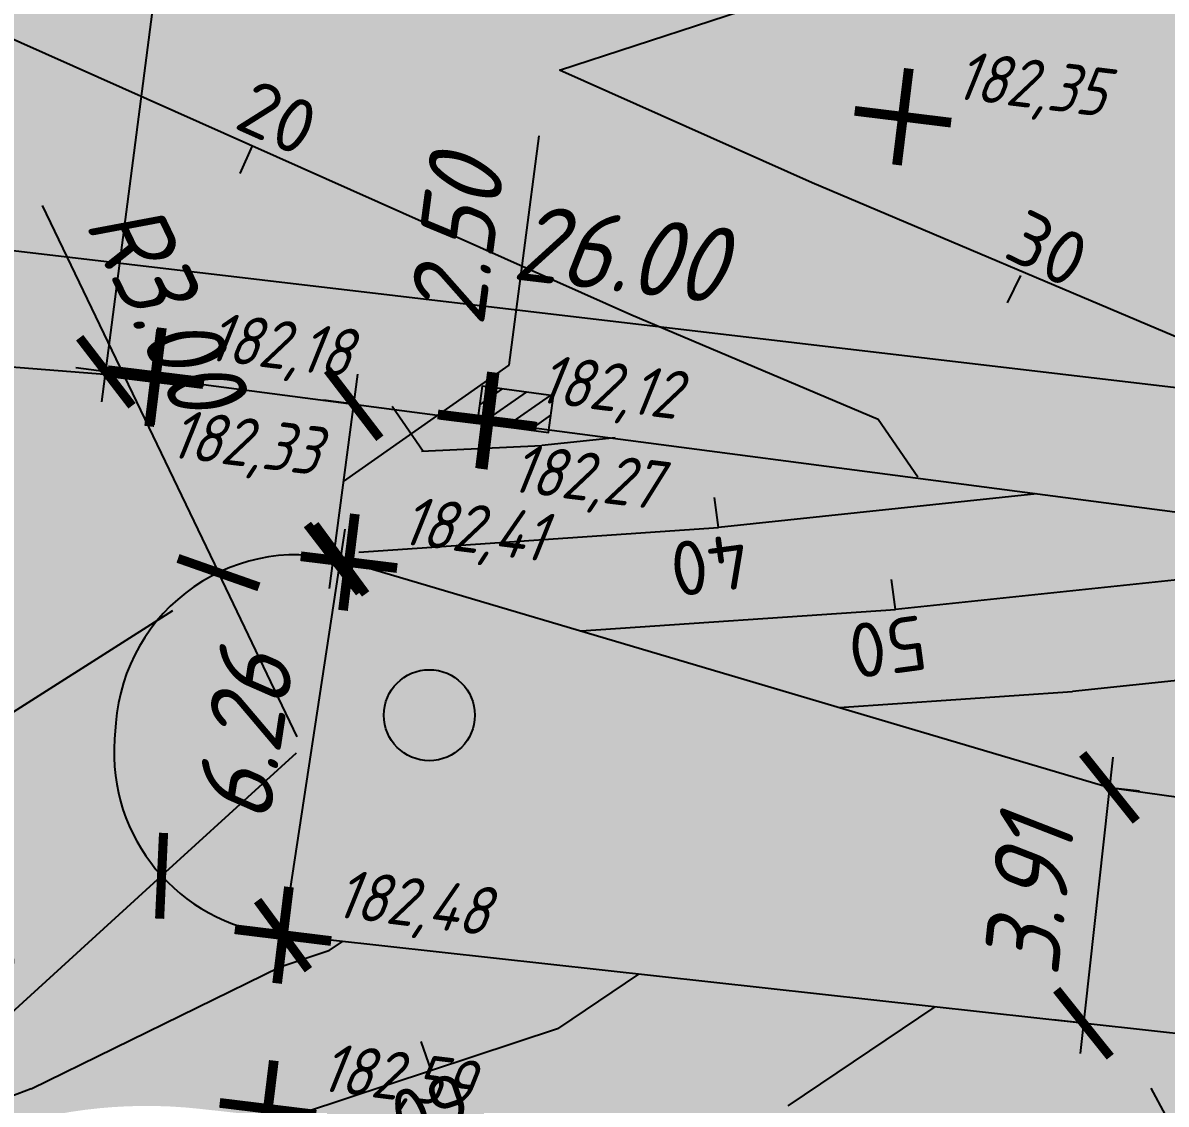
# Model space of a CAD drawing. Extents: x 8646 to 18206, y -17605 to -192.
# Drawn here: x 8934.31 to 8953.15, y -8844.7 to -8826.89 of the extents above; entities that cross this region are included whole.
import ezdxf
from ezdxf.enums import TextEntityAlignment as Align

# ---------------------------------------------------------------- set-up
doc = ezdxf.new("R2010")
doc.units = 0
doc.linetypes.add('ШТРИХОВАЯ2', pattern=[9.524999999999999, 6.35, -3.175])
doc.layers.get('0').update_dxf_attribs({"linetype": 'CONTINUOUS'})
doc.layers.get('DEFPOINTS').update_dxf_attribs({"linetype": 'CONTINUOUS'})
for name, color, linetype in [('_ГП_ВЕРТИКАЛКА', 1, 'CONTINUOUS'), ('ДВ_ГП_П_БОРТ_БР100_30_15', 140, 'CONTINUOUS'), ('ДВ_ГП_П_БОРТ_ГП1', 5, 'CONTINUOUS'), ('ДВ_ГП_П_ГАЗОН_РУЛОННЫЙ', 9, 'CONTINUOUS'), ('ДВ_ГП_П_ГРАНИЦА_РАБОТ', 230, 'ШТРИХОВАЯ2'), ('ДВ_ГП_П_ЗАМЕНА_ЛЮК_ВОДОСТО', 205, 'CONTINUOUS'), ('ДВ_ГП_П_ЗАМЕНА_РЕШЕТКИ_ДК', 30, 'CONTINUOUS'), ('ДВ_ГП_П_ОФР_РАЗМЕРЫ_ОСН', 242, 'CONTINUOUS'), ('ДВ_ПП_ДО_ТИП2_РЕМОНТ_ПОКРЫ', 31, 'CONTINUOUS'), ('ДВ_ПП_ДО_ТИП5_ЗАМЕНА_ПОКРЫ', 41, 'CONTINUOUS'), ('ДВ_ПП_ДО_ТИП5А_КАПРЕМОНТ_Т', 33, 'CONTINUOUS'), ('ДВ_ПП_ДО_ТИП6_УСТРОЙСТВО_Т', 153, 'CONTINUOUS'), ('ДВ_ПП_П_ГАЗОН_УСТРАИВАЕМЫЙ', 104, 'CONTINUOUS')]:
    doc.layers.add(name, color=color, linetype=linetype)
doc.styles.add('SMPLX_1_0', font='simplex8.shx', dxfattribs={"width": 0.8, "oblique": 15})
doc.styles.add('СПДС', font='isocpeur.ttf', dxfattribs={"width": 0.9, "oblique": 15})
doc.styles.add('ТВЕРЬУНИВЕРСАЛПРОЕКТ', font='isocpeur.ttf')
doc.dimstyles.new('ДЕЛОВОЙ_ВЕКТОР', dxfattribs={"dimtxt": 1.25, "dimasz": 1, "dimexe": 0.5, "dimexo": 0, "dimgap": 0.5, "dimtad": 1, "dimzin": 1, "dimtxsty": 'СПДС', "dimblk": 'ARCHTICK', "dimcen": 0, "dimdle": 0.5, "dimclrd": 256, "dimclre": 256, "dimclrt": 256, "dimazin": 3, "dimtfac": 1, "dimtmove": 0, "dimatfit": 3, "dimtolj": 1, "dimtzin": 9})
doc.dimstyles.new('ДЕЛОВОЙ_ВЕКТОР$4', dxfattribs={"dimtxt": 1.25, "dimasz": 1, "dimexe": 0.5, "dimexo": 0, "dimgap": 0.5, "dimtad": 1, "dimzin": 1, "dimtxsty": 'СПДС', "dimblk1": 'ARCHTICK', "dimsah": 1, "dimcen": 0, "dimdle": 0.5, "dimclrd": 256, "dimclre": 256, "dimclrt": 256, "dimazin": 3, "dimtfac": 1, "dimtmove": 0, "dimatfit": 3, "dimtolj": 1, "dimtzin": 9})

# ---------------------------------------------------------------- blocks, each defined once
blk = doc.blocks.new('_ARCHTICK')
at = {"color": 0, "linetype": 'BYBLOCK', "const_width": 0.15}
blk.add_lwpolyline([(-0.5, -0.5), (0.5, 0.5)], dxfattribs=at)
blk = doc.blocks.new('*D247')
at = {"layer": 'DEFPOINTS', "color": 0}
for p in [(8937.529384195594, -8835.943157751319), (8938.828474681144, -8838.64729604481)]:
    blk.add_point(p, dxfattribs=at)
at = {"layer": 'ДВ_ГП_П_ОФР_РАЗМЕРЫ_ОСН'}
for p in [(8934.623779311081, -8829.894959014324), (8938.828474681144, -8838.64729604481)]:
    blk.add_line(p, (8937.529384195594, -8835.943157751319), dxfattribs=at)
at = {"layer": 'ДВ_ГП_П_ОФР_РАЗМЕРЫ_ОСН', "rotation": 295.6600161025647}
blk.add_blockref('_ARCHTICK', (8937.529384195594, -8835.943157751319), dxfattribs=at)
at = {"layer": 'ДВ_ГП_П_ОФР_РАЗМЕРЫ_ОСН', "insert": (8936.657603451547, -8831.53052001957), "char_height": 1.25, "attachment_point": 5, "rotation": 295.66001610256467, "style": 'СПДС'}
blk.add_mtext('\\A1;R3.00', dxfattribs=at)
blk = doc.blocks.new('*D248')
at = {"layer": 'DEFPOINTS', "color": 0}
for p in [(8938.808068935794, -8838.916495133526), (8936.591557900987, -8840.938147633975)]:
    blk.add_point(p, dxfattribs=at)
at = {"layer": 'ДВ_ГП_П_ОФР_РАЗМЕРЫ_ОСН'}
for p in [(8938.808068935794, -8838.916495133526), (8931.634008476274, -8845.459867595295)]:
    blk.add_line(p, (8936.591557900987, -8840.938147633975), dxfattribs=at)
at = {"layer": 'ДВ_ГП_П_ОФР_РАЗМЕРЫ_ОСН', "rotation": 42.36755918463317}
blk.add_blockref('_ARCHTICK', (8936.591557900987, -8840.938147633975), dxfattribs=at)
at = {"layer": 'ДВ_ГП_П_ОФР_РАЗМЕРЫ_ОСН', "insert": (8932.61582648936, -8843.041700143398), "char_height": 1.25, "attachment_point": 5, "rotation": 42.36755918463317, "style": 'СПДС'}
blk.add_mtext('\\A1;R3.00', dxfattribs=at)
blk = doc.blocks.new('*D259')
at = {"layer": 'DEFPOINTS', "color": 0}
for p in [(8937.80876941046, -8816.185047594729), (8938.620282964588, -8816.290444239055), (8936.484, -8832.739)]:
    blk.add_point(p, dxfattribs=at)
at = {"layer": 'ДВ_ГП_П_ОФР_РАЗМЕРЫ_ОСН'}
for p, q in [((8935.608088986617, -8833.129438980897), (8937.873166869713, -8815.689211969506)), ((8938.620282964588, -8816.290444239055), (8937.312933785235, -8816.120650135475)), ((8936.484, -8832.739), (8935.176650820647, -8832.56920589642))]:
    blk.add_line(p, q, dxfattribs=at)
for p, rotation in [((8937.80876941046, -8816.185047594729), 82.60003917682012), ((8935.672486445872, -8832.633603355673), 262.6000391768201)]:
    blk.add_blockref('_ARCHTICK', p, dxfattribs=dict(at, rotation=rotation))
at = {"layer": 'ДВ_ГП_П_ОФР_РАЗМЕРЫ_ОСН', "insert": (8935.62499777141, -8824.26443119188), "char_height": 1.25, "attachment_point": 5, "rotation": 82.60003917682012, "style": 'СПДС'}
blk.add_mtext('\\A1;16.59', dxfattribs=at)
blk = doc.blocks.new('*D395')
at = {"layer": 'DEFPOINTS', "color": 0}
for p in [(8939.758923256493, -8833.16822011897), (8939.805305327105, -8833.174299076036), (8939.472034230874, -8835.717137157317)]:
    blk.add_point(p, dxfattribs=at)
at = {"layer": 'ДВ_ГП_П_ОФР_РАЗМЕРЫ_ОСН'}
for p, q in [((8942.320582962138, -8832.523456076027), (8942.815689116189, -8828.745826401462)), ((8939.360676516275, -8836.206818389948), (8939.823898900482, -8832.672459929272)), ((8939.592287708378, -8834.439639159611), (8942.320582962138, -8832.523456076027)), ((8939.805305327105, -8833.174299076036), (8939.263163066797, -8833.103244474982)), ((8939.472034230874, -8835.717137157317), (8938.929891970565, -8835.646082556263))]:
    blk.add_line(p, q, dxfattribs=at)
for p, rotation in [((8939.758923256493, -8833.16822011897), 82.53322255501105), ((8939.425652160262, -8835.711058200252), 262.533222555011)]:
    blk.add_blockref('_ARCHTICK', p, dxfattribs=dict(at, rotation=rotation))
at = {"layer": 'ДВ_ГП_П_ОФР_РАЗМЕРЫ_ОСН', "insert": (8941.452675612345, -8830.488446039773), "char_height": 1.25, "attachment_point": 5, "rotation": 82.53322255501105, "style": 'СПДС'}
blk.add_mtext('\\A1;2.50', dxfattribs=at)
blk = doc.blocks.new('РСО_ЗАМЕНА_ДР')
at = {"layer": 'ДВ_ГП_П_ЗАМЕНА_РЕШЕТКИ_ДК'}
blk.add_lwpolyline([(-0.0020948504206899, 0.6089594498844235), (0, 0), (1.186517944126535, 0.0035732717769861), (1.184423093702208, 0.6125327216650476)], close=True, dxfattribs=at)
for points in [[(-0.0010329463000289, 0.3002707994986054), (0.3340744071363133, 0.6097534215252267)], [(0.0725280750830279, 0), (0.7340725932481291, 0.6109580406684927)], [(0.4725280750830052, 0), (1.134072593248106, 0.6109580406684927)], [(0.872526261194821, 0.0012046191432091), (1.185531674804793, 0.2902753754820537)]]:
    blk.add_lwpolyline(points, dxfattribs=at)
blk = doc.blocks.new('*D776')
at = {"layer": 'DEFPOINTS', "color": 0}
for p in [(8931.084626843664, -8830.279577611029), (8930.846934829728, -8832.29588865499), (8956.692383358079, -8835.34266892739)]:
    blk.add_point(p, dxfattribs=at)
at = {"layer": 'ДВ_ГП_П_ОФР_РАЗМЕРЫ_ОСН'}
for p, q in [((8930.846934829728, -8832.29588865499), (8931.14316380769, -8829.783016009771)), ((8957.42663697327, -8833.384894847453), (8930.588065242408, -8830.221040647002)), ((8956.692383358079, -8835.34266892739), (8956.988612336041, -8832.82979628217))]:
    blk.add_line(p, q, dxfattribs=at)
for p, rotation in [((8931.084626843664, -8830.279577611029), 173.2767394541498), ((8956.930075372014, -8833.326357883428), 353.2767394541498)]:
    blk.add_blockref('_ARCHTICK', p, dxfattribs=dict(at, rotation=rotation))
at = {"layer": 'ДВ_ГП_П_ОФР_РАЗМЕРЫ_ОСН', "insert": (8944.139059276897, -8830.6857041444), "char_height": 1.25, "attachment_point": 5, "rotation": 353.2767394541498, "style": 'СПДС'}
blk.add_mtext('\\A1;26.00', dxfattribs=at)
blk = doc.blocks.new('*D848')
at = {"layer": 'DEFPOINTS', "color": 0}
for p in [(8952.216083052344, -8839.480997008393), (8951.787048977714, -8843.367484487306), (8951.787048977714, -8843.367484487306)]:
    blk.add_point(p, dxfattribs=at)
at = {"layer": 'ДВ_ГП_П_ОФР_РАЗМЕРЫ_ОСН'}
for p, q in [((8952.270945389799, -8838.984015998767), (8951.732186640262, -8843.864465496932)), ((8952.216083052344, -8839.480997008393), (8952.713064061973, -8839.535859345846)), ((8951.787048977714, -8843.367484487306), (8951.290067968088, -8843.312622149851))]:
    blk.add_line(p, q, dxfattribs=at)
for p, rotation in [((8952.216083052346, -8839.480997008393), 83.70055546693499), ((8951.787048977714, -8843.367484487306), 263.700555466935)]:
    blk.add_blockref('_ARCHTICK', p, dxfattribs=dict(at, rotation=rotation))
at = {"layer": 'ДВ_ГП_П_ОФР_РАЗМЕРЫ_ОСН', "insert": (8950.883358743371, -8841.300800488581), "char_height": 1.25, "attachment_point": 5, "rotation": 83.70055546693501, "style": 'СПДС'}
blk.add_mtext('\\A1;3.91', dxfattribs=at)
blk = doc.blocks.new('*D849')
at = {"layer": 'DEFPOINTS', "color": 0}
for p in [(8939.422263521852, -8835.706647338717), (8938.478894911073, -8841.898381191328), (8938.593165833361, -8841.915791435982)]:
    blk.add_point(p, dxfattribs=at)
at = {"layer": 'ДВ_ГП_П_ОФР_РАЗМЕРЫ_ОСН'}
for p, q in [((8939.611845032685, -8835.229761806277), (8938.517855244816, -8842.410087213077)), ((8939.422263521852, -8835.706647338717), (8940.030830221234, -8835.799368171916)), ((8938.478894911073, -8841.898381191328), (8939.087461610456, -8841.991102024527))]:
    blk.add_line(p, q, dxfattribs=at)
for p, rotation in [((8939.53653444414, -8835.724057583371), 81.33707361484926), ((8938.593165833361, -8841.915791435982), 261.3370736148493)]:
    blk.add_blockref('_ARCHTICK', p, dxfattribs=dict(at, rotation=rotation))
at = {"layer": 'ДВ_ГП_П_ОФР_РАЗМЕРЫ_ОСН', "insert": (8937.95268464029, -8838.65047568545), "char_height": 1.25, "attachment_point": 5, "rotation": 81.33707361484925, "style": 'СПДС'}
blk.add_mtext('\\A1;6.26', dxfattribs=at)
blk = doc.blocks.new('M_POINT_06')
at = {"const_width": 0.2}
for points in [[(0, 1), (0, -1)], [(-1, 0), (1, 0)]]:
    blk.add_lwpolyline(points, dxfattribs=at)
at = {"color": 0, "linetype": 'BYBLOCK'}
blk.add_point((0, 0), dxfattribs=at)
at = {"color": 0, "linetype": 'BYBLOCK', "style": 'SMPLX_1_0', "oblique": 15, "width": 0.8}
for tag, p in [('NORTH', (1, 3.5)), ('EAST', (1, 2)), ('ELEVATION', (1, 0.5)), ('DESCRIPTION', (1, -1))]:
    blk.add_attdef(tag, p, '', height=1, dxfattribs=at)
for tag, p in [('Z', (-1, 2)), ('NUMBER', (-1, 0.5)), ('CODE1', (-1, -1)), ('CODE2', (-1, -2.5)), ('CODE3', (-1, -4))]:
    blk.add_attdef(tag, text='', height=1, dxfattribs=at).set_placement(p, align=Align.RIGHT)
blk = doc.blocks.new('*U972')
at = {"color": 0, "linetype": 'CONTINUOUS'}
blk.add_lwpolyline([(0, 0), (0.4790174819401581, -0.1433256850522977)], dxfattribs=at)
at = {"color": 0, "linetype": 'CONTINUOUS', "style": 'ТВЕРЬУНИВЕРСАЛПРОЕКТ', "flags": 4}
blk.add_attdef('ГОРИЗОНТАЛЬ', (-0.259491280889476, -0.3612289889685622), '', height=0.8999999999999994, rotation=73.34241577096174, dxfattribs=at)
blk = doc.blocks.new('*U975')
at = {"color": 0, "linetype": 'CONTINUOUS'}
blk.add_lwpolyline([(0, 0), (0.4732718363818998, -0.1612878448231743)], dxfattribs=at)
at = {"color": 0, "linetype": 'CONTINUOUS', "style": 'ТВЕРЬУНИВЕРСАЛПРОЕКТ', "flags": 4}
blk.add_attdef('ГОРИЗОНТАЛЬ', (-0.2729289194574446, -0.3511864351775313), '', height=0.8999999999999994, rotation=71.18123659640501, dxfattribs=at)
blk = doc.blocks.new('M_POINT_04')
at = {"color": 0, "const_width": 0.2}
for points in [[(0, 1), (0, -1)], [(-1, 0), (1, 0)]]:
    blk.add_lwpolyline(points, dxfattribs=at)
at = {"color": 0, "linetype": 'BYBLOCK'}
blk.add_point((0, 0), dxfattribs=at)
at = {"color": 0, "linetype": 'BYBLOCK', "style": 'SMPLX_1_0', "oblique": 15, "width": 0.8}
for tag, p in [('NORTH', (0.9999999999999999, 3.5)), ('EAST', (1, 2)), ('ELEVATION', (1, 0.4999999999999999)), ('DESCRIPTION', (1, -1))]:
    blk.add_attdef(tag, p, '', height=1, dxfattribs=at)
for tag, p in [('Z', (-0.9999999999999998, 2)), ('NUMBER', (-0.9999999999999999, 0.5000000000000001)), ('CODE1', (-1, -0.9999999999999999)), ('CODE2', (-1, -2.5)), ('CODE3', (-0.9999999999999998, -4))]:
    blk.add_attdef(tag, text='', height=1, dxfattribs=at).set_placement(p, align=Align.RIGHT)
blk = doc.blocks.new('*U1087')
at = {"color": 0, "linetype": 'CONTINUOUS'}
blk.add_lwpolyline([(0, 0), (-0.4077567358123555, -0.2893690453377026)], dxfattribs=at)
at = {"color": 0, "linetype": 'CONTINUOUS', "style": 'ТВЕРЬУНИВЕРСАЛПРОЕКТ', "flags": 4}
blk.add_attdef('ГОРИЗОНТАЛЬ', (-0.1250382208056725, 0.4268343363257726), '', height=0.8999999999999997, rotation=305.3618355220879, dxfattribs=at)
blk = doc.blocks.new('*U1088')
at = {"color": 0, "linetype": 'CONTINUOUS'}
blk.add_lwpolyline([(0, 0), (-0.4487841828552189, -0.2204376492774634)], dxfattribs=at)
at = {"color": 0, "linetype": 'CONTINUOUS', "style": 'ТВЕРЬУНИВЕРСАЛПРОЕКТ', "flags": 4}
blk.add_attdef('ГОРИЗОНТАЛЬ', (-0.0551708554919909, 0.4413369280189373), '', height=0.8999999999999997, rotation=296.1597419691548, dxfattribs=at)
blk = doc.blocks.new('*U1090')
at = {"color": 0, "linetype": 'CONTINUOUS'}
blk.add_lwpolyline([(0, 0), (-0.4828264222923381, -0.1299178430254337)], dxfattribs=at)
at = {"color": 0, "linetype": 'CONTINUOUS', "style": 'ТВЕРЬУНИВЕРСАЛПРОЕКТ', "flags": 4}
blk.add_attdef('ГОРИЗОНТАЛЬ', (0.0308238788035536, 0.4437025983971862), '', height=0.8999999999999997, rotation=285.0603125631071, dxfattribs=at)
blk = doc.blocks.new('РСО_ЛЮК_ВОДОСТОК')
at = {"layer": 'ДВ_ГП_П_ЗАМЕНА_ЛЮК_ВОДОСТО'}
h = blk.add_hatch(color=256, dxfattribs=at)
h.dxf.hatch_style = 1
edge = h.paths.add_edge_path()
edge.add_arc((0, 0), 0.75, 0, 360)
blk.add_circle((0, 0), 0.75, dxfattribs=at)

msp = doc.modelspace()

# ---------------------------------------------------------------- hatches: boundary and pattern name
at = {"layer": 'ДВ_ГП_П_ГАЗОН_РУЛОННЫЙ'}
h = msp.add_hatch(color=256, dxfattribs=at)
h.dxf.hatch_style = 1
edge = h.paths.add_edge_path()
edge.add_arc((-116300.3808593974, 919442.4536245302), 936604.3449646322, 277.68368648986274, 277.6842830747062, ccw=False)
edge.add_line((8927.387862699677, -8752.410047701514), (8924.665748643634, -8757.034159042374))
edge.add_arc((8927.251050617871, -8758.556070243112), 3.000000000154401, 149.5156009076617, 162.3199063845557)
edge.add_line((8924.392749454062, -8757.644964070434), (8925.954885322488, -8765.073787978028))
edge.add_line((8925.954885322488, -8765.073787978028), (8927.19582026329, -8770.516707172967))
edge.add_line((8927.19582026329, -8770.516707172967), (8927.526226148568, -8770.47472422155))
edge.add_line((8927.526226148568, -8770.47472422155), (8928.516085729116, -8770.348947930843))
edge.add_line((8928.516085729116, -8770.348947930843), (8941.885651642086, -8767.571764256465))
edge.add_line((8941.885651642086, -8767.571764256465), (8941.732982341226, -8767.051640312438))
edge.add_line((8941.732982341226, -8767.051640312438), (8937.05256406503, -8751.106079549878))
h = msp.add_hatch(color=256, dxfattribs=at)
h.dxf.hatch_style = 1
h.paths.add_polyline_path([(8952.216083052346, -8839.480997008393), (8944.68421803426, -8837.251784994003), (8937.26905567702, -8836.084443655463, 0.2416756557233521), (8935.837056559738, -8838.420541501499), (8935.816650814388, -8838.689740590216, 0.3364534284408403), (8937.784367154294, -8841.73643035664), (8950.126040009767, -8842.671950010681), (8964.51499249916, -8844.204856250582, 0.1131966041821201), (8964.66213168874, -8843.782705850736), (8964.833610833077, -8842.229329122008, 0.4056635319611572), (8963.978425128495, -8841.129280694744)])
at = {"layer": 'ДВ_ПП_ДО_ТИП2_РЕМОНТ_ПОКРЫ'}
h = msp.add_hatch(color=256, dxfattribs=at)
h.dxf.hatch_style = 1
edge = h.paths.add_edge_path()
edge.add_line((9019.841, -8831.084), (8989.827, -8822.941))
edge.add_line((8989.827, -8822.941), (8932.055639050759, -8815.437850420758))
edge.add_line((8932.055639050759, -8815.437850420758), (8930.846934829728, -8832.295888654991))
edge.add_line((8930.846934829728, -8832.295888654991), (8936.484, -8832.739))
edge.add_line((8936.484, -8832.739), (8988.509577727644, -8839.55761005977))
edge.add_arc((8987.72986999979, -8845.50673233613), 5.999999999997331, 10.257543405450974, 82.53322255501661, ccw=False)
edge.add_line((8993.633973569134, -8844.43829373592), (8993.828199294228, -8845.3960286721))
edge.add_line((8993.828199294228, -8845.3960286721), (8994.288622748525, -8848.05583109927))
edge.add_line((8994.288622748525, -8848.05583109927), (8994.504303417234, -8849.30178840395))
edge.add_line((8994.504303417234, -8849.30178840395), (8994.825922784736, -8851.15973887612))
edge.add_line((8994.825922784736, -8851.15973887612), (9002.72063811307, -8896.766414201178))
edge.add_line((9002.72063811307, -8896.766414201178), (9005.080713205842, -8910.400240630914))
edge.add_line((9005.080713205842, -8910.400240630914), (9009.376613427508, -8909.47159928079))
edge.add_line((9009.376613427508, -8909.47159928079), (9005.929, -8892.651))
edge.add_line((9005.929, -8892.651), (9005.68245001025, -8888.528160026228))
edge.add_line((9005.68245001025, -8888.528160026228), (9005.898119985435, -8887.402860024711))
edge.add_line((9005.898119985435, -8887.402860024711), (9009.61539156724, -8881.543535787772))
edge.add_line((9009.61539156724, -8881.543535787772), (9006.589066072573, -8862.90176842555))
edge.add_line((9006.589066072573, -8862.90176842555), (9000.275297090593, -8856.90710811177))
edge.add_line((9000.275297090593, -8856.90710811177), (8999.483720648303, -8852.009904997234))
edge.add_line((8999.483720648303, -8852.009904997234), (8999.443840936658, -8851.629663124337))
edge.add_line((8999.443840936658, -8851.629663124337), (8999.121999999998, -8848.560999999985))
edge.add_line((8999.121999999998, -8848.560999999985), (8999.105696683731, -8848.405552448943))
edge.add_arc((9005.072967100858, -8847.779706006204), 6.000000000083235, 173.3587003978654, 185.9872840022244, ccw=False)
edge.add_line((8999.113229145387, -8847.085787060563), (8999.347296299991, -8844.993515146523))
edge.add_arc((9001.671623548176, -8845.281648998864), 2.342118330383776, 106.3250347390968, 172.9334132573191, ccw=False)
edge.add_line((9001.013286739038, -8843.03395886914), (9001.420474546538, -8843.019527633369))
edge.add_arc((9005.07296710077, -8847.779706006191), 5.999999999984172, 82.78534603181367, 127.4990849836658, ccw=False)
edge.add_line((9005.826488937038, -8841.827210324373), (9138.17638886951, -8858.581282054469))
edge.add_line((9138.17638886951, -8858.581282054469), (9140.08578022303, -8843.49791852103))
edge.add_line((9140.08578022303, -8843.49791852103), (9140.091709031634, -8843.447812767223))
edge.add_arc((9137.112492570714, -8843.095294286893), 2.999999999999116, 262.6937380224657, 353.2518022572982, ccw=False)
edge.add_line((9136.73097352843, -8846.070935935408), (9019.841, -8831.084))
at = {"layer": 'ДВ_ПП_ДО_ТИП5_ЗАМЕНА_ПОКРЫ'}
h = msp.add_hatch(color=256, dxfattribs=at)
h.dxf.hatch_style = 1
edge = h.paths.add_edge_path()
edge.add_line((9016.488677068974, -8742.62169371712), (9018.87191848438, -8742.119585177556))
edge.add_line((9018.87191848438, -8742.119585177556), (9025.970231954674, -8740.62852697525))
edge.add_line((9025.970231954674, -8740.62852697525), (9038.494256545851, -8737.998499535552))
edge.add_line((9038.494256545851, -8737.998499535552), (9038.617009716145, -8738.582876864042))
edge.add_line((9038.617009716145, -8738.582876864042), (9041.443374492923, -8737.989176150753))
edge.add_line((9041.443374492923, -8737.989176150753), (9041.245549083302, -8737.008906922772))
edge.add_line((9041.245549083302, -8737.008906922772), (9039.390080124438, -8737.398663140164))
edge.add_line((9039.390080124438, -8737.398663140164), (9039.267177129383, -8736.813572557632))
edge.add_line((9039.267177129383, -8736.813572557632), (9024.786018250017, -8739.855456800924))
edge.add_line((9024.786018250017, -8739.855456800924), (9024.908921262195, -8740.440547379858))
edge.add_line((9024.908921262195, -8740.440547379858), (9019.764999999948, -8741.507999999874))
edge.add_line((9019.764999999948, -8741.507999999874), (9019.644355874754, -8740.935504578305))
edge.add_line((9019.644355874754, -8740.935504578305), (9004.994097018292, -8744.012909481975))
edge.add_line((9004.994097018292, -8744.012909481975), (9005.11699999995, -8744.597999999874))
edge.add_line((9005.11699999995, -8744.597999999874), (9000.037660206865, -8745.653058290227))
edge.add_line((9000.037660206865, -8745.653058290227), (8999.917150934183, -8745.079363167457))
edge.add_line((8999.917150934183, -8745.079363167457), (8985.32570491648, -8748.14441370879))
edge.add_line((8985.32570491648, -8748.14441370879), (8985.457899990794, -8748.77374001269))
edge.add_line((8985.457899990794, -8748.77374001269), (8980.35999999995, -8749.788999999873))
edge.add_line((8980.35999999995, -8749.788999999873), (8980.238989571515, -8749.212919114438))
edge.add_line((8980.238989571515, -8749.212919114438), (8965.700962709181, -8752.266748892976))
edge.add_line((8965.700962709181, -8752.266748892976), (8965.82599999995, -8752.861999999877))
edge.add_line((8965.82599999995, -8752.861999999877), (8960.71037679863, -8753.948707527688))
edge.add_line((8960.71037679863, -8753.948707527688), (8960.581521774906, -8753.342128726952))
edge.add_line((8960.581521774906, -8753.342128726952), (8941.082064058302, -8757.438146946497))
edge.add_line((8941.082064058302, -8757.438146946497), (8940.374671051495, -8754.076108523423))
edge.add_line((8940.374671051495, -8754.076108523423), (8941.92842406614, -8753.749730129948))
edge.add_line((8941.92842406614, -8753.749730129948), (8941.254022931418, -8750.539183878107))
edge.add_arc((-116300.3809021083, 919442.4538186744), 936604.3451627444, 277.6842830757075, 277.68454242455965, ccw=False)
edge.add_line((8937.052564065814, -8751.106079550183), (8941.732982341175, -8767.051640312311))
edge.add_line((8941.732982341175, -8767.051640312311), (8941.885651642086, -8767.571764256465))
edge.add_line((8941.885651642086, -8767.571764256465), (8943.359095209436, -8767.26569422794))
edge.add_line((8943.359095209436, -8767.26569422794), (8943.229202285907, -8766.823166363394))
edge.add_line((8943.229202285907, -8766.823166363394), (8940.792265022788, -8758.520846161158))
edge.add_line((8940.792265022788, -8758.520846161158), (8959.810670175179, -8754.525876366279))
edge.add_line((8959.810670175179, -8754.525876366279), (8966.885176431932, -8753.039819329953))
edge.add_line((8966.885176431932, -8753.039819329953), (8979.465919224114, -8750.397133185561))
edge.add_line((8979.465919224114, -8750.397133185561), (8986.509918659076, -8748.91748413748))
edge.add_line((8986.509918659076, -8748.91748413748), (8999.144080497892, -8746.263576873022))
edge.add_line((8999.144080497892, -8746.263576873022), (9006.178310745261, -8744.785979903449))
edge.add_line((9006.178310745261, -8744.785979903449), (9013.83050409704, -8743.178574961632))
edge.add_line((9013.83050409704, -8743.178574961632), (9015.664307982664, -8751.20456041233))
edge.add_line((9015.664307982664, -8751.20456041233), (9015.894013442068, -8752.209909288167))
edge.add_line((9015.894013442068, -8752.209909288167), (9018.532761445676, -8751.650297290349))
edge.add_line((9018.532761445676, -8751.650297290349), (9018.31585259381, -8750.692223319855))
edge.add_line((9018.31585259381, -8750.692223319855), (9016.488677068974, -8742.62169371712))
at = {"layer": 'ДВ_ПП_ДО_ТИП5А_КАПРЕМОНТ_Т'}
h = msp.add_hatch(color=256, dxfattribs=at)
h.dxf.hatch_style = 1
edge = h.paths.add_edge_path()
edge.add_line((8991.190225585962, -8842.922942185154), (8971.495, -8840.453))
edge.add_line((8971.495, -8840.453), (8955.388313394575, -8838.145431165502))
edge.add_line((8955.388313394575, -8838.145431165502), (8952.641, -8837.521))
edge.add_line((8952.641, -8837.521), (8936.484, -8832.739))
edge.add_line((8936.484, -8832.739), (8930.846934829728, -8832.295888654991))
edge.add_line((8930.846934829728, -8832.295888654991), (8926.859246187363, -8831.982429430303))
edge.add_line((8926.859246187363, -8831.982429430303), (8924.706245197036, -8831.813189030236))
edge.add_arc((8924.079325129289, -8839.788586902994), 8.000000000009097, 85.50540745223637, 87.84981751904226)
edge.add_line((8924.379476775955, -8831.794219574109), (8923.825501627252, -8837.880023747652))
edge.add_arc((8920.815686426897, -8837.768053775104), 3.011897211898893, 351.6729507745027, 357.86948721687776, ccw=False)
edge.add_line((8923.795830798339, -8838.204246783307), (8923.562459987488, -8840.769719996337))
edge.add_line((8923.562459987488, -8840.769719996337), (8921.501779085098, -8840.700766116845))
edge.add_arc((8920.822319401565, -8837.778723246103), 2.999999999999546, 266.9728286661611, 283.0903087140472, ccw=False)
edge.add_line((8920.663890812575, -8840.77453705577), (8919.696954134426, -8840.723402231211))
edge.add_arc((8918.704999999933, -8840.850000000011), 1.000000000001859, 7.27303428279763, 166.6726230485258)
edge.add_line((8917.731931160137, -8840.619485286776), (8916.114121840104, -8840.53393015413))
edge.add_arc((8924.090012383664, -8839.78695302965), 8.010793018630125, 185.3503943942564, 192.0338227801965)
edge.add_line((8916.255258975982, -8841.457115844512), (8917.171353010186, -8846.082023323655))
edge.add_line((8917.171353010186, -8846.082023323655), (8921.109953301639, -8845.943532422838))
edge.add_line((8921.109953301639, -8845.943532422838), (8923.624509994812, -8845.853509994813))
edge.add_line((8923.624509994812, -8845.853509994813), (8924.150808216058, -8848.313560852264))
edge.add_line((8924.150808216058, -8848.313560852264), (8926.627675652051, -8859.88259994413))
edge.add_line((8926.627675652051, -8859.88259994413), (8929.558613259795, -8859.242477183212))
edge.add_line((8929.558613259795, -8859.242477183212), (8928.522829659838, -8854.404502899864))
edge.add_arc((8936.345555329988, -8852.72970049672), 8.000000000000282, 83.70055546690651, 192.0842809149367, ccw=False)
edge.add_line((8937.22335272924, -8844.7780043427), (8940.73750782254, -8845.165936192925))
edge.add_line((8940.73750782254, -8845.165936192925), (8944.751606111719, -8845.477573468299))
edge.add_line((8944.751606111719, -8845.477573468299), (8950.889659996645, -8845.947019994812))
edge.add_line((8950.889659996645, -8845.947019994812), (8965.233139988404, -8847.591590014345))
edge.add_line((8965.233139988404, -8847.591590014345), (8964.097556667788, -8851.09896902371))
edge.add_line((8964.097556667788, -8851.09896902371), (8961.796450686266, -8858.247579498884))
edge.add_line((8961.796450686266, -8858.247579498884), (8962.440751546064, -8861.068399143362))
edge.add_line((8962.440751546064, -8861.068399143362), (8966.384632192527, -8850.295065578957))
edge.add_arc((8969.20179674668, -8851.326367607862), 3.000000000000261, 83.70055546684989, 159.8934320464965, ccw=False)
edge.add_line((8969.530970771402, -8848.344481550103), (8991.798107639186, -8850.802577842114))
edge.add_line((8991.798107639186, -8850.802577842114), (8994.825922784736, -8851.15973887612))
edge.add_line((8994.825922784736, -8851.15973887612), (8994.504303417234, -8849.30178840395))
edge.add_line((8994.504303417234, -8849.30178840395), (8994.288622748525, -8848.05583109927))
edge.add_line((8994.288622748525, -8848.05583109927), (8993.828199294228, -8845.3960286721))
edge.add_line((8993.828199294228, -8845.3960286721), (8993.651420718239, -8844.524326336525))
edge.add_arc((8991.230596866586, -8845.552913723677), 2.630281379195321, 23.0202244808167, 90.87944766740179)
edge = h.paths.add_edge_path(flags=16)
edge.add_line((8964.984, -8844.254719996341), (8964.51499249916, -8844.204856250582))
edge.add_arc((8963.668169669485, -8843.67298117583), 1.000000000000709, 263.7005554668807, 327.8677661681704, ccw=False)
edge.add_line((8963.558444994578, -8844.666943195083), (8938.478894911075, -8841.898381191284))
edge.add_arc((8938.8080689358, -8838.916495133531), 2.999999999995294, 250.0479305840537, 263.70055546680015, ccw=False)
edge.add_line((8937.784367154303, -8841.736430356641), (8935.318850001526, -8841.549539994507))
edge.add_line((8935.318850001526, -8841.549539994507), (8935.866089999085, -8835.863580004274))
edge.add_line((8935.866089999085, -8835.863580004274), (8937.26905567702, -8836.084443655463))
edge.add_arc((8938.828474681146, -8838.647296044806), 2.999999999998586, 73.5127852698298, 121.3192617100944, ccw=False)
edge.add_line((8939.679878826404, -8835.77064678196), (8944.68421803426, -8837.251784994003))
edge.add_line((8944.68421803426, -8837.251784994003), (8950, -8838.088628711814))
edge.add_line((8950, -8838.088628711814), (8954.290645457006, -8839.37216147778))
edge.add_line((8954.290645457006, -8839.37216147778), (8955.870399987794, -8839.713120014649))
edge.add_line((8955.870399987794, -8839.713120014649), (8964.984, -8840.867))
edge.add_line((8964.984, -8840.867), (8964.984, -8844.254719996341))
at = {"layer": 'ДВ_ПП_ДО_ТИП6_УСТРОЙСТВО_Т'}
h = msp.add_hatch(color=256, dxfattribs=at)
h.dxf.hatch_style = 1
h.paths.add_polyline_path([(8936.484, -8832.739), (8952.641, -8837.521), (8955.388313394575, -8838.145431165502), (8971.495, -8840.453), (8991.190225585962, -8842.922942185154, -0.3041961812407297), (8993.648159643895, -8844.51668481484, 0.3298734035225416), (8988.509145848602, -8839.557553440616)])
h = msp.add_hatch(color=256, dxfattribs=at)
h.dxf.hatch_style = 1
edge = h.paths.add_edge_path()
edge.add_line((8937.26905567702, -8836.084443655463), (8935.866089999085, -8835.863580004274))
edge.add_line((8935.866089999085, -8835.863580004274), (8935.318850001526, -8841.549539994507))
edge.add_line((8935.318850001526, -8841.549539994507), (8937.784367154298, -8841.736430356641))
edge.add_arc((8938.808068935803, -8838.916495133522), 3.000000000006978, 175.6651729990487, 250.0479305839497, ccw=False)
edge.add_line((8935.816650814388, -8838.689740590218), (8935.837056559738, -8838.420541501495))
edge.add_arc((8938.828474681153, -8838.647296044812), 3.000000000007821, 121.319261710159, 175.6651729988063, ccw=False)
h = msp.add_hatch(color=256, dxfattribs=at)
h.dxf.hatch_style = 1
edge = h.paths.add_edge_path()
edge.add_line((8944.68421803426, -8837.251784994003), (8950, -8838.088628711814))
edge.add_line((8950, -8838.088628711814), (8954.290645457006, -8839.37216147778))
edge.add_line((8954.290645457006, -8839.37216147778), (8955.870399987794, -8839.713120014649))
edge.add_line((8955.870399987794, -8839.713120014649), (8964.984, -8840.867))
edge.add_line((8964.984, -8840.867), (8964.984, -8844.254719996341))
edge.add_line((8964.984, -8844.254719996341), (8964.51499249916, -8844.204856250582))
edge.add_arc((8963.668169669423, -8843.672981175801), 1.000000000068561, 327.867766168643, 353.7005554656349)
edge.add_line((8964.662131688741, -8843.782705850737), (8964.834251359704, -8842.223526788695))
edge.add_arc((8963.839632352408, -8842.119632892976), 1.000030455156437, 354.0367393600011, 442.0222491156607)
edge.add_line((8963.978425128495, -8841.129280694744), (8952.216083052346, -8839.480997008393))
edge.add_line((8952.216083052346, -8839.480997008393), (8944.68421803426, -8837.251784994003))
at = {"layer": 'ДВ_ПП_П_ГАЗОН_УСТРАИВАЕМЫЙ'}
h = msp.add_hatch(color=256, dxfattribs=at)
h.dxf.hatch_style = 1
h.paths.add_polyline_path([(8939.679878826404, -8835.77064678196, 0.2116741635105776), (8937.26905567702, -8836.084443655463), (8944.68421803426, -8837.251784994003)])
h = msp.add_hatch(color=256, dxfattribs=at)
h.dxf.hatch_style = 1
h.paths.add_polyline_path([(8950.126040009767, -8842.671950010681), (8937.784367154298, -8841.73643035664), (8938.47889491108, -8841.898381191284), (8963.55844499458, -8844.666943195083, 0.2875351348136347), (8964.51499249916, -8844.204856250582)])

# ---------------------------------------------------------------- linework, layer by layer
at = {"layer": '_ГП_ВЕРТИКАЛКА'}
for p, q in [((8944.329051190238, -8831.694373413051), (8931.835444444445, -8826.127)), ((8943.152481481482, -8827.663666666667), (8946.901625, -8826.440125000001)), ((8947.317017063413, -8829.51945780435), (8943.152481481482, -8827.663666666667)), ((8956.480785661133, -8833.404870600007), (8947.317017063413, -8829.51945780435)), ((8948.401837233669, -8833.421223544454), (8944.329051190238, -8831.694373413051)), ((8949.057643533788, -8834.370472114726), (8948.401837233669, -8833.421223544454)), ((8944.068534593107, -8833.720074567369), (8942.857499774682, -8833.84766564443)), ((8940.877058176644, -8833.94134601649), (8942.857499774682, -8833.84766564443)), ((8951.020917311149, -8834.645503766176), (8945.773099764636, -8835.198398433447)), ((8939.84437460864, -8835.604346712373), (8945.773099764636, -8835.198398433447)), ((8957.973300029189, -8835.570932964984), (8948.68869975459, -8836.549131222464)), ((8957.97330002919, -8835.570932964984), (8948.68869975459, -8836.549131222464)), ((8943.508555140654, -8836.90382312254), (8948.68869975459, -8836.549131222464)), ((8957.020316571392, -8837.329248361284), (8951.604299744544, -8837.89986401148)), ((8947.76263993426, -8838.162907945405), (8951.604299744544, -8837.89986401148)), ((8939.569850612956, -8842.023239952434), (8939.349792757137, -8842.171557103744)), ((8938.547915059362, -8842.436086691245), (8939.349792757137, -8842.171557103744)), ((8934.442195594635, -8844.44901039986), (8938.547915059362, -8842.436086691245)), ((8944.453274510926, -8842.56048253469), (8943.132927376013, -8843.450385442547)), ((8949.336698408897, -8843.097725116948), (8946.916061994889, -8844.729213781351)), ((8938.932615625765, -8844.836016615178), (8943.132927376013, -8843.450385442547)), ((8934.442195594635, -8844.44901039986), (8931.855758402944, -8845.415188538997))]:
    msp.add_line(p, q, dxfattribs=at)
for points in [[(8940.90399566196, -8833.946060526407), (8940.392137156647, -8833.205662303753)], [(8927.891570303356, -8844.655992508458), (8929.027897110827, -8841.490091055995), (8936.7755714737, -8836.569179533526)]]:
    msp.add_lwpolyline(points, dxfattribs=at)
at = {"layer": 'ДВ_ГП_П_БОРТ_БР100_30_15'}
for points in [[(8939.679878826404, -8835.77064678196), (8952.216083052346, -8839.480997008393), (8963.978425128495, -8841.129280694744)], [(8935.837056559738, -8838.420541501495), (8935.816650814388, -8838.689740590215)], [(8963.558444994578, -8844.666943195107), (8938.478894911072, -8841.898381191326)]]:
    msp.add_lwpolyline(points, dxfattribs=at)
for centre, start, end in [((8938.828474681146, -8838.647296044808), 73.5127852698396, 175.6651729988997), ((8938.808068935796, -8838.916495133526), 175.6651729988997, 263.7005554669497)]:
    msp.add_arc(centre, 3, start, end, dxfattribs=at)
at = {"layer": 'ДВ_ГП_П_БОРТ_ГП1'}
for points in [[(8930.846934829728, -8832.295888654991), (8936.484, -8832.739)], [(8936.484, -8832.739), (8956.686598622942, -8835.386806102702)]]:
    msp.add_lwpolyline(points, dxfattribs=at)
at = {"layer": 'ДВ_ГП_П_ГРАНИЦА_РАБОТ', "ltscale": 0.3, "flags": 128}
msp.add_lwpolyline([(9268.820214064319, -8923.046645439708), (9267.965836163576, -8923.816975350448), (9267.420382793665, -8921.33893121128), (9266.54810823545, -8921.530931470415), (9265.888, -8918.532), (9259.233680593934, -8919.996884111344), (9258.508695364239, -8916.701347773676), (9256.56100208735, -8917.129820917806), (9256.221006943642, -8915.584318577177), (9255.049000012343, -8915.841999997287), (9255.59092077395, -8918.306274361403), (9253.372509994813, -8918.776970000305), (9253.899051723696, -8921.170449700003), (9239.57507788324, -8924.32158128605), (9238.89317464728, -8921.221881175825), (9236.71035723288, -8921.70207935853), (9236.447661121056, -8920.507952171067), (9235.373349986266, -8920.744289986877), (9235.795481475125, -8922.663155879583), (9233.70292709128, -8923.123497116001), (9234.22539497055, -8925.498458357495), (9220.027501663259, -8928.621853755303), (9219.506340006716, -8926.252830011903), (9219.281000000807, -8924.725000005468), (9218.192772637107, -8924.885502914518), (9218.429383373516, -8926.48974977874), (9214.158257637257, -8927.429354930266), (9214.679419293803, -8929.798378704185), (9200.298834767127, -8932.961964343132), (9199.805056987492, -8930.717418460472), (9194.49431, -8931.88573), (9194.988087783611, -8934.130275900714), (9180.793086062196, -8937.253035157322), (9179.381550005106, -8931.454569996244), (9178.219779473253, -8931.755051698356), (9178.865692129277, -8934.076984282967), (9176.655430010162, -8934.563220006976), (9176.908922082745, -8935.715508697127), (9174.936568681906, -8936.149406872768), (9175.438494733708, -8938.430992026255), (9161.05332057177, -8941.595587334275), (9159.977, -8936.703), (9158.807660878325, -8936.973894985807), (9159.298609088411, -8939.06552723777), (9157.16, -8939.536), (9157.258806931937, -8939.985142682008), (9155.223, -8940.433), (9155.73608844264, -8942.76532557146), (9141.513471877193, -8945.894159825435), (9140.998, -8943.551), (9135.688793585658, -8944.718972622068), (9136.204265449995, -8947.062132450332), (9121.790950026782, -8950.23291857979), (9121.280689992982, -8947.913449995423), (9116.077, -8949.105), (9116.5774418775, -8951.379838557084), (9111.6721396527, -8952.458956297494), (9111.435, -8951.381), (9107.935, -8952.035), (9108.196473205673, -8953.223568281031), (9102.1982616657, -8954.54311526841), (9100.703289991625, -8947.361079991406), (9099.5271109653, -8947.598993682668), (9100.112057617634, -8950.6451674491), (9098.089999972992, -8951.090000005943), (9098.479966581512, -8952.862655564837), (9096.398170049133, -8953.320630115666), (9096.92243172446, -8955.70374545835), (9082.623669240395, -8958.849331003754), (9081.318780036507, -8952.861545947886), (9080.145749076815, -8953.114527146216), (9080.76458386314, -8955.98395921502), (9078.649999999854, -8956.440000000033), (9078.817323587757, -8957.200596179084), (9076.752180532058, -8957.654907135573), (9077.273849787896, -8960.02623810541), (9068.882519710221, -8961.872247312971), (9068.622469985046, -8960.690149998474), (9067.425850181164, -8960.9503801681), (9067.683683660825, -8962.135979241071), (9062.978414947136, -8963.17109164324), (9062.19767464217, -8959.622111758781), (9060.125037324138, -8960.078071352274), (9059.331736167485, -8957.239641163365), (9058.239950067184, -8957.506819988006), (9059.223307931761, -8961.525164067507), (9057.108335703604, -8961.990436933507), (9057.627050635561, -8964.348338657715), (9043.388991048914, -8967.480570181135), (9042.141541026094, -8961.810086720705), (9041.165924985504, -8962.012860011597), (9041.475596805287, -8964.549369680237), (9039.359, -8965.015), (9039.534977355266, -8965.814933286538), (9037.477333899657, -8966.267594372517), (9038.004750205999, -8968.665049653617), (9023.714687246314, -8971.80872145757), (9022.55517884958, -8966.839422320661), (9021.453404660682, -8967.114926569), (9021.934719263487, -8969.30281887155), (9019.439750861544, -8969.85168718889), (9016.357903301261, -8954.630782183427), (9014.737564488938, -8946.627122928756), (9019.970875130928, -8945.689605806785), (9019.385500000504, -8941.979145724967), (9018.45006609933, -8942.146110056374), (9017.28206236461, -8936.35609154265), (9012.819643158795, -8937.153088633975), (9012.45170666257, -8935.334719657221), (9021.634105566656, -8933.323784876273), (9020.57244059624, -8928.02867920583), (9020.572440596086, -8928.028679205061), (9021.527866789515, -8927.83711692458), (9021.905200040625, -8929.719084871791), (9023.357000000002, -8929.428), (9022.979666748895, -8927.546032052796), (9038.785366735026, -8924.377000310988), (9039.12, -8926.046), (9040.574, -8925.717), (9040.246562142165, -8924.083887754148), (9050.261, -8922.076000000001), (9047.419391235064, -8907.19306326398), (9048.314628053988, -8907.022146692727), (9047.911960130834, -8905.10665668122), (9047.02674258648, -8905.292744161701), (9046.598560014649, -8904.991280007325), (9044.910724564088, -8905.346091147772), (9040.568, -8884.611), (9019.85972914246, -8885.226254371706), (9019.856388427384, -8885.113850162172), (9019.597, -8883.873), (9018.439162836487, -8884.11503531592), (9017.987, -8881.952), (9014.995891002765, -8882.577264099236), (9015.70744225898, -8885.981149540698), (9012.637417554246, -8886.622910245063), (9011.117, -8878.844000000001), (9009.69591984369, -8878.994094243477), (9009.247389996033, -8879.041500015259), (9009.667, -8881.463), (9005.898119985435, -8887.402860024711), (9005.68245001025, -8888.528160026228), (9005.929, -8892.651), (9009.376318427763, -8909.47165974505), (9007.306540286543, -8909.9205213938), (9001.936831958534, -8911.089234120212), (9003.562939290241, -8918.143061011011), (8996.214396633828, -8919.835093010173), (8996.554, -8921.31), (8993.436001823175, -8922.01708988815), (8991.978323914938, -8922.362581238083), (8986.66, -8923.586000000001), (8986.320863248891, -8922.113119532545), (8963.473881405951, -8927.373730536658), (8959.5666511124, -8909.581238959929), (8961.728082956053, -8909.077351179458), (8960.633430005799, -8903.455959990233), (8958.331607409895, -8903.92202993866), (8955.300376720481, -8889.814241157264), (8957.42057689631, -8889.348694212184), (8956.206904995879, -8883.818224982451), (8954.143452502889, -8884.199116517912), (8952.853705034617, -8877.84169079639), (8953.971199987793, -8877.611670003356), (8953.361670003356, -8875.139409985655), (8952.32894982757, -8875.361648304697), (8952.046201527728, -8874.02520695056), (8945.065752745939, -8875.502046971025), (8944.699154557384, -8873.848189725439), (8941.770246653054, -8874.49741887447), (8941.553836936708, -8873.521116239694), (8940.086564393583, -8873.737525956038), (8938.818630059215, -8867.535535584417), (8933.588274200658, -8858.363292726313), (8908.272340979365, -8863.886679265946), (8890.21389255419, -8867.683323740795), (8868.223766411813, -8766.298574277398), (8880.504, -8765.823, 4.4137307367e-06), (8879.83020981583, -8758.826178784906, 4.4137307367e-06), (8877.44050677482, -8748.756996133374, 4.4137307367e-06), (8908.505155082341, -8741.670191887244, 4.4137307367e-06), (8911.146512918785, -8753.203326528292, 4.4137307367e-06), (8924.866827646445, -8752.750170634128, 4.4137307367e-06), (8941.254022931083, -8750.539183878034), (8941.928424066191, -8753.749730130074), (8940.374671051546, -8754.076108523548), (8941.082064058353, -8757.438146946624), (8960.581521774957, -8753.34212872708), (8960.710376798681, -8753.948707527816), (8965.826000000001, -8752.862000000005), (8965.700962709232, -8752.266748893104), (8980.238989571566, -8749.212919114563), (8980.36, -8749.789), (8985.457899990844, -8748.773740012817), (8985.325704916531, -8748.144413708915), (8999.917150934234, -8745.079363167582), (9000.037660206915, -8745.653058290352), (9005.117, -8744.598), (9004.994097018343, -8744.0129094821), (9019.644355874805, -8740.935504578432), (9019.765, -8741.508), (9024.908921262246, -8740.440547379985), (9024.786018250068, -8739.855456801051), (9039.267177129434, -8736.81357255776), (9039.39008012449, -8737.39866314029), (9041.245549083353, -8737.0089069229), (9046.841503282081, -8764.738113765916), (9054.558850652154, -8763.7816726713), (9096.27114945851, -8764.533641190781), (9111.205071783415, -8761.260301241438), (9143.347005624008, -8755.734360763829), (9143.713454664754, -8757.412497238076), (9142.176699389553, -8757.745561343027), (9143.023956860781, -8761.654801022909), (9144.566287848247, -8761.318007359221), (9145.264084685325, -8764.53763673937), (9141.237169988099, -8765.515149998475), (9142.661450148014, -8772.156043031098), (9146.75714374218, -8771.350930784021), (9148.824674821453, -8780.81909448228), (9147.37426488607, -8781.116802840943), (9148.229, -8785.281), (9149.731655026855, -8784.97256791417), (9149.856, -8785.542), (9156.51802542192, -8784.075122348706), (9156.264295631325, -8782.936261654519), (9164.88088, -8781.01655), (9163.363295138552, -8773.841255454772), (9163.534100006083, -8773.805129985692), (9167.5902, -8793.243), (9175.134881073118, -8791.565558003696), (9188.245440000002, -8788.650630000002), (9189.499, -8794.488), (9195.376866756187, -8793.276712027346), (9195.978, -8796.011), (9197.260370006408, -8795.721209997866), (9197.045851665556, -8794.800373793558), (9201.89111902219, -8793.706149327068), (9202.720970000304, -8797.601349986266), (9209.779139988404, -8796.070239997558), (9212.717302795061, -8810.175802061103), (9181.32038217626, -8806.416759451029), (9181.397260591037, -8804.411424031663), (9179.016242812491, -8804.12633340596), (9178.9369631582, -8806.131401096964), (9169.470698348516, -8805.029821277933), (9170.258453853536, -8803.077721523856), (9167.77898505523, -8802.775206089147), (9167.030350405148, -8804.705864331621), (9157.398288088396, -8803.552651470553, 0.4140074087064732), (9152.862361587808, -8806.932986475367), (9150.340854235841, -8824.182816390377), (9148.367725773462, -8823.84465189419), (9147.882936024922, -8827.159415553751), (9149.869662509003, -8827.409753156768), (9147.406830126678, -8844.261044496227, 0.4619091024861741), (9148.245933900025, -8845.553329319673), (9197.58246439522, -8851.825088911419), (9223.058077662892, -8852.22479097998), (9223.637192064127, -8847.917443188117), (9228.668821538453, -8848.593935830704), (9228.57, -8849.58957009648), (9236.774295272531, -8850.673561140064), (9236.905281803227, -8849.682176992128), (9242.839166440333, -8850.466190902143), (9243.115683634225, -8851.511416438647), (9244.79596289173, -8851.733423166306), (9244.561022050653, -8850.693690901231), (9259.011974077652, -8852.603021482297), (9258.80038674834, -8854.261160853064), (9260.575907561231, -8854.495523120286), (9261.567308250807, -8854.626384393017), (9261.173384918966, -8857.610734572974), (9260.201082875603, -8857.335182585928), (9259.967, -8859.109), (9258.685293332095, -8885.015823393054), (9268.182035380414, -8920.147341787693)], format="xyb", close=True, dxfattribs=at)

# ---------------------------------------------------------------- block references
at = {"layer": '_ГП_ВЕРТИКАЛКА', "xscale": 0.8, "yscale": 0.8, "zscale": 0.8, "rotation": 353}
for name, p, values in [('M_POINT_06', (8948.811, -8828.432), {'ELEVATION': '182,35'}), ('M_POINT_06', (8936.484, -8832.739), {'ELEVATION': '182,18'}), ('M_POINT_06', (8941.938678491697, -8833.434305900011), {'ELEVATION': '182,12'}), ('M_POINT_04', (8939.679878826404, -8835.77064678196), {'ELEVATION': '182,41'}), ('M_POINT_04', (8938.593165833361, -8841.915791435982), {'ELEVATION': '182,48'}), ('M_POINT_04', (8938.344286576365, -8844.77741533993), {'ELEVATION': '182,59'})]:
    msp.add_blockref(name, p, dxfattribs=at).add_auto_attribs(values)
at = {"layer": '_ГП_ВЕРТИКАЛКА', "color": 1, "linetype": 'CONTINUOUS', "rotation": 262.638981127328}
for name, p, values in [('*U972', (8938.082247817341, -8828.910686706526), {'ГОРИЗОНТАЛЬ': '20'}), ('*U975', (8950.751139477787, -8831.049763841345), {'ГОРИЗОНТАЛЬ': '30'})]:
    msp.add_blockref(name, p, dxfattribs=at).add_auto_attribs(values)
at = {"layer": '_ГП_ВЕРТИКАЛКА'}
ref = msp.add_blockref('M_POINT_06', (8936.497994174424, -8832.7049434681), dxfattribs=dict(at, xscale=0.8, yscale=0.8, zscale=0.8, rotation=353))
ref.add_attrib('ELEVATION', '182,33', (8936.708263967583, -8834.041368188166), dxfattribs={"layer": '0', "color": 0, "linetype": 'BYBLOCK', "height": 0.8000000000000002, "rotation": 353.0000000000008, "style": 'SMPLX_1_0', "oblique": 15.00000000000003, "width": 0.7999999999999998})
ref = msp.add_blockref('M_POINT_06', (8941.982819777695, -8833.442445807726), dxfattribs=dict(at, xscale=0.8, yscale=0.8, zscale=0.8, rotation=353))
ref.add_attrib('ELEVATION', '182,27', (8942.325555896348, -8834.605876033282), dxfattribs={"layer": '0', "color": 0, "linetype": 'BYBLOCK', "height": 0.8000000000000002, "rotation": 353.0000000000008, "style": 'SMPLX_1_0', "oblique": 15.00000000000003, "width": 0.7999999999999998})
at = {"layer": '_ГП_ВЕРТИКАЛКА', "linetype": 'CONTINUOUS', "rotation": 262.638981127328}
for name, p, values in [('*U1090', (8945.773099764636, -8835.198398433447), {'ГОРИЗОНТАЛЬ': '40'}), ('*U1090', (8948.68869975459, -8836.549131222464), {'ГОРИЗОНТАЛЬ': '50'}), ('*U1088', (8941.03277150089, -8844.143201028863), {'ГОРИЗОНТАЛЬ': '60'}), ('*U1087', (8953.138266227346, -8844.876403256694), {'ГОРИЗОНТАЛЬ': '80'})]:
    msp.add_blockref(name, p, dxfattribs=at).add_auto_attribs(values)
at = {"layer": 'ДВ_ГП_П_ЗАМЕНА_ЛЮК_ВОДОСТО'}
msp.add_blockref('РСО_ЛЮК_ВОДОСТОК', (8941.005000000043, -8838.29200000004), dxfattribs=at)
at = {"layer": 'ДВ_ГП_П_ЗАМЕНА_РЕШЕТКИ_ДК', "rotation": 352.0752154205225}
msp.add_blockref('РСО_ЗАМЕНА_ДР', (8941.794568779796, -8833.47453575006), dxfattribs=at)

# ---------------------------------------------------------------- dimensions: what is measured, and where the dimension line sits
at = {"layer": 'ДВ_ГП_П_ОФР_РАЗМЕРЫ_ОСН'}
for p1, p2, distance, picture, middle in [((8936.484, -8832.739), (8938.620282964588, -8816.290444239055), 0.8183292131956874, '*D259', (8935.62499777141, -8824.26443119188)), ((8939.422263521852, -8835.706647338715), (8938.478894911073, -8841.898381191326), 0.11558962020644452, '*D849', (8937.95268464029, -8838.65047568545)), ((8952.216083052346, -8839.480997008393), (8951.787048977714, -8843.367484487306), 0, '*D848', (8950.883358743371, -8841.300800488581))]:
    dim = msp.add_aligned_dim(p1=p1, p2=p2, distance=distance, dimstyle='ДЕЛОВОЙ_ВЕКТОР', dxfattribs=at)
    dim.commit()
    dim.dimension.update_dxf_attribs({"geometry": picture, "text_midpoint": middle})
dim = msp.add_linear_dim(base=(8939.758923256493, -8833.16822011897), p1=(8939.472034230876, -8835.717137157315), p2=(8939.805305327107, -8833.174299076034), angle=82.53322255501105, text='2.50', dimstyle='ДЕЛОВОЙ_ВЕКТОР', dxfattribs=at)
dim.commit()
dim.dimension.update_dxf_attribs({"geometry": '*D395', "text_midpoint": (8942.385558606125, -8832.02769588633), "dimtype": 161})
for center, mpoint, picture, middle in [((8938.828474681144, -8838.64729604481), (8937.529384195594, -8835.943157751319), '*D247', (8936.657603451547, -8831.53052001957)), ((8938.808068935794, -8838.916495133526), (8936.591557900987, -8840.938147633975), '*D248', (8932.61582648936, -8843.041700143398))]:
    dim = msp.add_radius_dim(center=center, mpoint=mpoint, dimstyle='ДЕЛОВОЙ_ВЕКТОР$4', override={"dimblk": 'ARCHTICK', "dimsah": 0, "dimtmove": 1, "dimtfillclr": 0}, dxfattribs=at)
    dim.commit()
    dim.dimension.update_dxf_attribs({"geometry": picture, "text_midpoint": middle})
dim = msp.add_aligned_dim(p1=(8956.69238335808, -8835.342668927391), p2=(8930.846934829728, -8832.295888654991), distance=-2.030272818981303, text='26.00', dimstyle='ДЕЛОВОЙ_ВЕКТОР', dxfattribs=at)
dim.commit()
dim.dimension.update_dxf_attribs({"geometry": '*D776', "text_midpoint": (8944.139059276897, -8830.6857041444)})

doc.saveas('drawing.dxf')
